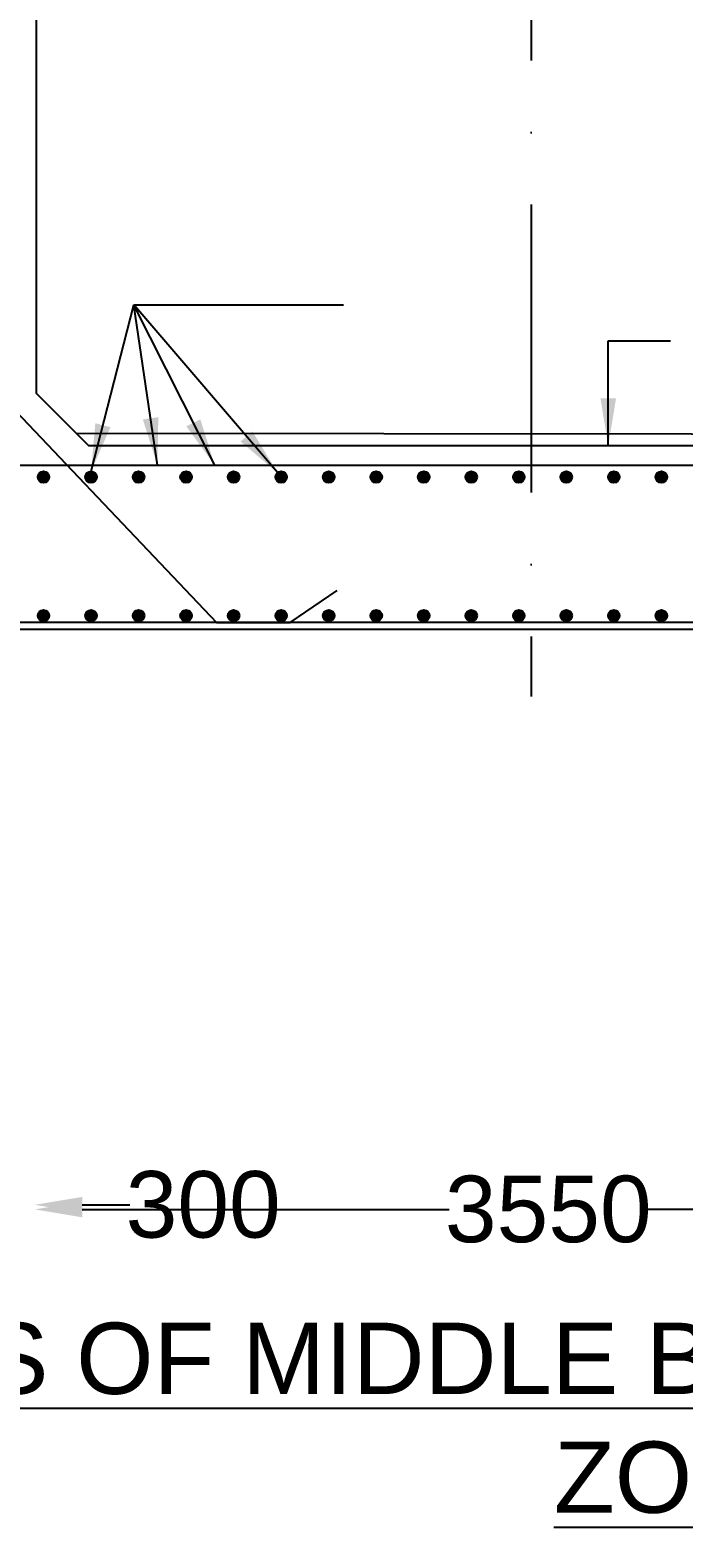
# Model space of a CAD drawing. Header units: millimetres. Extents: x 5124 to 2430164, y 2311 to 45642708.
# Drawn here: x 2340176 to 2342924, y 45629917 to 45636218 of the extents above; entities that cross this region are included whole.
import ezdxf

# ---------------------------------------------------------------- set-up
doc = ezdxf.new("R2010")
doc.units = ezdxf.units.MM
doc.header["$MEASUREMENT"] = 0
doc.linetypes.add('ACAD_ISO10W100', pattern=[18, 12, -3, 0, -3])
for name, color, linetype in [('DIMENSION', 7, 'Continuous'), ('DRAWING', 7, 'Continuous'), ('TEXT', 7, 'Continuous')]:
    doc.layers.add(name, color=color, linetype=linetype)
doc.styles.get("Standard").update_dxf_attribs({"font": 'arial.ttf', "height": 280})
doc.dimstyles.get("Standard").update_dxf_attribs({"dimtxt": 225, "dimasz": 200, "dimexe": 0.18, "dimexo": 0.0625, "dimgap": 0.09, "dimtad": 0, "dimdec": 0, "dimzin": 0, "dimdsep": 46, "dimtxsty": 'Standard', "dimcen": 0.09, "dimse1": 1, "dimse2": 1, "dimadec": 0, "dimazin": 0, "dimtfac": 1, "dimtdec": 0, "dimtofl": 0, "dimtmove": 0, "dimatfit": 3, "dimfxl": 1, "dimtolj": 1, "dimtzin": 0, "dimarcsym": 0})

# ---------------------------------------------------------------- blocks, each defined once
blk = doc.blocks.new('*D84')
at = {"layer": 'Defpoints', "color": 0, "transparency": 16777216}
for p in [(2339851.9, 45631265), (2340196.4, 45631273.6), (2340196.4, 45631265)]:
    blk.add_point(p, dxfattribs=at)
at = {"layer": 'DIMENSION', "color": 0, "lineweight": -2, "transparency": 16777216}
for p, q in [((2339651.9, 45631273.6), (2339451.9, 45631273.6)), ((2340396.4, 45631273.6), (2340596.4, 45631273.6))]:
    blk.add_line(p, q, dxfattribs=at)
at = {"layer": 'DIMENSION', "color": 0, "transparency": 16777216}
for points in [[(2339651.9, 45631307), (2339651.9, 45631240.3), (2339851.9, 45631273.6)], [(2340396.4, 45631307), (2340396.4, 45631240.3), (2340196.4, 45631273.6)]]:
    blk.add_solid(points, dxfattribs=at)
at = {"layer": 'DIMENSION', "color": 0, "transparency": 16777216, "insert": (2340905.2, 45631273.6), "char_height": 280, "attachment_point": 5}
blk.add_mtext('\\A1;300', dxfattribs=at)
blk = doc.blocks.new('*D85')
at = {"layer": 'Defpoints', "color": 0, "transparency": 16777216}
for p in [(2340196.4, 45631265), (2344517.9, 45631265), (2344517.9, 45631254.3)]:
    blk.add_point(p, dxfattribs=at)
at = {"layer": 'DIMENSION', "color": 0, "lineweight": -2, "transparency": 16777216}
for p, q in [((2340396.4, 45631254.3), (2341939.5, 45631254.3)), ((2344317.9, 45631254.3), (2342774.8, 45631254.3))]:
    blk.add_line(p, q, dxfattribs=at)
at = {"layer": 'DIMENSION', "color": 0, "transparency": 16777216}
for points in [[(2340396.4, 45631287.6), (2340396.4, 45631221), (2340196.4, 45631254.3)], [(2344317.9, 45631287.6), (2344317.9, 45631221), (2344517.9, 45631254.3)]]:
    blk.add_solid(points, dxfattribs=at)
at = {"layer": 'DIMENSION', "color": 0, "transparency": 16777216, "insert": (2342357.2, 45631254.3), "char_height": 280, "attachment_point": 5}
blk.add_mtext('\\A1;3550', dxfattribs=at)

msp = doc.modelspace()

# ---------------------------------------------------------------- hatches: boundary and pattern name
at = {"layer": 'DRAWING'}
for points in [[(2340257.4, 45634336.6, 0.973258), (2340208.9, 45634337.9), (2340208.9, 45634335.3, 0.973258)], [(2340257.5, 45634336.6, 0.973258), (2340208.9, 45634337.9), (2340208.9, 45634335.3, 0.973258)], [(2340457.4, 45634336.6, 0.973258), (2340408.9, 45634337.9), (2340408.9, 45634335.3, 0.973258)], [(2340457.5, 45634336.6, 0.973258), (2340408.9, 45634337.9), (2340408.9, 45634335.3, 0.973258)], [(2340657.4, 45634336.6, 0.973258), (2340608.9, 45634337.9), (2340608.9, 45634335.3, 0.973258)], [(2340657.5, 45634336.6, 0.973258), (2340608.9, 45634337.9), (2340608.9, 45634335.3, 0.973258)], [(2340857.4, 45634336.6, 0.973258), (2340808.9, 45634337.9), (2340808.9, 45634335.3, 0.973258)], [(2340857.5, 45634336.6, 0.973258), (2340808.9, 45634337.9), (2340808.9, 45634335.3, 0.973258)], [(2341057.4, 45634336.6, 0.973258), (2341008.9, 45634337.9), (2341008.9, 45634335.3, 0.973258)], [(2341057.5, 45634336.6, 0.973258), (2341008.9, 45634337.9), (2341008.9, 45634335.3, 0.973258)], [(2341257.4, 45634336.6, 0.973258), (2341208.9, 45634337.9), (2341208.9, 45634335.3, 0.973258)], [(2341257.5, 45634336.6, 0.973258), (2341208.9, 45634337.9), (2341208.9, 45634335.3, 0.973258)], [(2341457.4, 45634336.6, 0.973258), (2341408.9, 45634337.9), (2341408.9, 45634335.3, 0.973258)], [(2341457.5, 45634336.6, 0.973258), (2341408.9, 45634337.9), (2341408.9, 45634335.3, 0.973258)], [(2341657.4, 45634336.6, 0.973258), (2341608.9, 45634337.9), (2341608.9, 45634335.3, 0.973258)], [(2341657.5, 45634336.6, 0.973258), (2341608.9, 45634337.9), (2341608.9, 45634335.3, 0.973258)], [(2341857.4, 45634336.6, 0.973258), (2341808.9, 45634337.9), (2341808.9, 45634335.3, 0.973258)], [(2341857.5, 45634336.6, 0.973258), (2341808.9, 45634337.9), (2341808.9, 45634335.3, 0.973258)], [(2342057.4, 45634336.6, 0.973258), (2342008.9, 45634337.9), (2342008.9, 45634335.3, 0.973258)], [(2342057.5, 45634336.6, 0.973258), (2342008.9, 45634337.9), (2342008.9, 45634335.3, 0.973258)], [(2342257.4, 45634336.6, 0.973258), (2342208.9, 45634337.9), (2342208.9, 45634335.3, 0.973258)], [(2342257.5, 45634336.6, 0.973258), (2342208.9, 45634337.9), (2342208.9, 45634335.3, 0.973258)], [(2342457.4, 45634336.6, 0.973258), (2342408.9, 45634337.9), (2342408.9, 45634335.3, 0.973258)], [(2342457.5, 45634336.6, 0.973258), (2342408.9, 45634337.9), (2342408.9, 45634335.3, 0.973258)], [(2342657.4, 45634336.6, 0.973258), (2342608.9, 45634337.9), (2342608.9, 45634335.3, 0.973258)], [(2342657.5, 45634336.6, 0.973258), (2342608.9, 45634337.9), (2342608.9, 45634335.3, 0.973258)], [(2342857.4, 45634336.6, 0.973258), (2342808.9, 45634337.9), (2342808.9, 45634335.3, 0.973258)], [(2342857.5, 45634336.6, 0.973258), (2342808.9, 45634337.9), (2342808.9, 45634335.3, 0.973258)], [(2340257.4, 45633753.1, 0.973258), (2340208.9, 45633754.4), (2340208.9, 45633751.8, 0.973258)], [(2340257.5, 45633753.1, 1), (2340208.9, 45633753.1, 1)], [(2340457.4, 45633753.1, 0.973258), (2340408.9, 45633754.4), (2340408.9, 45633751.8, 0.973258)], [(2340457.5, 45633753.1, 1), (2340408.9, 45633753.1, 1)], [(2340657.4, 45633753.1, 0.973258), (2340608.9, 45633754.4), (2340608.9, 45633751.8, 0.973258)], [(2340657.5, 45633753.1, 1), (2340608.9, 45633753.1, 1)], [(2340857.4, 45633753.1, 0.973258), (2340808.9, 45633754.4), (2340808.9, 45633751.8, 0.973258)], [(2340857.5, 45633753.1, 1), (2340808.9, 45633753.1, 1)], [(2341057.4, 45633753.1, 0.973258), (2341008.9, 45633754.4), (2341008.9, 45633751.8, 0.973258)], [(2341057.5, 45633753.1, 1), (2341008.9, 45633753.1, 1)], [(2341257.4, 45633753.1, 0.973258), (2341208.9, 45633754.4), (2341208.9, 45633751.8, 0.973258)], [(2341257.5, 45633753.1, 1), (2341208.9, 45633753.1, 1)], [(2341457.4, 45633753.1, 0.973258), (2341408.9, 45633754.4), (2341408.9, 45633751.8, 0.973258)], [(2341457.5, 45633753.1, 1), (2341408.9, 45633753.1, 1)], [(2341657.4, 45633753.1, 0.973258), (2341608.9, 45633754.4), (2341608.9, 45633751.8, 0.973258)], [(2341657.5, 45633753.1, 1), (2341608.9, 45633753.1, 1)], [(2341857.4, 45633753.1, 0.973258), (2341808.9, 45633754.4), (2341808.9, 45633751.8, 0.973258)], [(2341857.5, 45633753.1, 1), (2341808.9, 45633753.1, 1)], [(2342057.4, 45633753.1, 0.973258), (2342008.9, 45633754.4), (2342008.9, 45633751.8, 0.973258)], [(2342057.5, 45633753.1, 1), (2342008.9, 45633753.1, 1)], [(2342257.4, 45633753.1, 0.973258), (2342208.9, 45633754.4), (2342208.9, 45633751.8, 0.973258)], [(2342257.5, 45633753.1, 1), (2342208.9, 45633753.1, 1)], [(2342457.4, 45633753.1, 0.973258), (2342408.9, 45633754.4), (2342408.9, 45633751.8, 0.973258)], [(2342457.5, 45633753.1, 1), (2342408.9, 45633753.1, 1)], [(2342657.4, 45633753.1, 0.973258), (2342608.9, 45633754.4), (2342608.9, 45633751.8, 0.973258)], [(2342657.5, 45633753.1, 1), (2342608.9, 45633753.1, 1)], [(2342857.4, 45633753.1, 0.973258), (2342808.9, 45633754.4), (2342808.9, 45633751.8, 0.973258)], [(2342857.5, 45633753.1, 1), (2342808.9, 45633753.1, 1)]]:
    msp.add_hatch(color=256, dxfattribs=at).paths.add_polyline_path(points)

# ---------------------------------------------------------------- linework, layer by layer
for points in [[(2330308.7, 45639963.2), (2354308.1, 45639963.2), (2354308.1, 45633695), (2330308.7, 45633695)], [(2330338.5, 45639933.4), (2354278.3, 45639933.4), (2354278.3, 45633724.8), (2330338.5, 45633724.8)], [(2340424.3, 45639256.6), (2344205.8, 45639256.6), (2344426.1, 45639036.3), (2344426.1, 45634688.1), (2344205.8, 45634467.8), (2340424.3, 45634467.8), (2340204, 45634688.1), (2340204, 45639036.3)]]:
    msp.add_lwpolyline(points, close=True, dxfattribs=at)
for points in [[(2339945, 45634981.7), (2339878.1, 45634863), (2340961.2, 45633724.8), (2341270.7, 45633724.8), (2341469, 45633859.2)], [(2340370.9, 45634521.2), (2344255, 45634517.1)], [(2330338.5, 45634385.9), (2354278.3, 45634385.9)]]:
    msp.add_lwpolyline(points, dxfattribs=at)
for centre in [(2340233.1, 45634336.6), (2340233.2, 45634336.6), (2340433.1, 45634336.6), (2340433.2, 45634336.6), (2340633.1, 45634336.6), (2340633.2, 45634336.6), (2340833.1, 45634336.6), (2340833.2, 45634336.6), (2341033.1, 45634336.6), (2341033.2, 45634336.6), (2341233.1, 45634336.6), (2341233.2, 45634336.6), (2341433.1, 45634336.6), (2341433.2, 45634336.6), (2341633.1, 45634336.6), (2341633.2, 45634336.6), (2341833.1, 45634336.6), (2341833.2, 45634336.6), (2342033.1, 45634336.6), (2342033.2, 45634336.6), (2342233.1, 45634336.6), (2342233.2, 45634336.6), (2342433.1, 45634336.6), (2342433.2, 45634336.6), (2342633.1, 45634336.6), (2342633.2, 45634336.6), (2342833.1, 45634336.6), (2342833.2, 45634336.6), (2340233.1, 45633753.1), (2340233.2, 45633753.1), (2340433.1, 45633753.1), (2340433.2, 45633753.1), (2340633.1, 45633753.1), (2340633.2, 45633753.1), (2340833.1, 45633753.1), (2340833.2, 45633753.1), (2341033.1, 45633753.1), (2341033.2, 45633753.1), (2341233.1, 45633753.1), (2341233.2, 45633753.1), (2341433.1, 45633753.1), (2341433.2, 45633753.1), (2341633.1, 45633753.1), (2341633.2, 45633753.1), (2341833.1, 45633753.1), (2341833.2, 45633753.1), (2342033.1, 45633753.1), (2342033.2, 45633753.1), (2342233.1, 45633753.1), (2342233.2, 45633753.1), (2342433.1, 45633753.1), (2342433.2, 45633753.1), (2342633.1, 45633753.1), (2342633.2, 45633753.1), (2342833.1, 45633753.1), (2342833.2, 45633753.1)]:
    msp.add_circle(centre, 24.3, dxfattribs=at)
at = {"layer": 'TEXT', "linetype": 'ACAD_ISO10W100', "ltscale": 101}
msp.add_lwpolyline([(2342285.5, 45640938.1), (2342285.5, 45633413.5)], dxfattribs=at)

# ---------------------------------------------------------------- texts
at = {"layer": 'TEXT', "insert": (2334411.8, 45630777.6), "char_height": 300, "width": 17389.799, "attachment_point": 1}
msp.add_mtext('\\pi324.06;{\\LREINFORCEMENT DETAILS OF MIDDLE BOX UNDER INSPECTION PATH SIDE WALL \\P\\pi7969.1;ZONE-1}', dxfattribs=at)

# ---------------------------------------------------------------- dimensions: what is measured, and where the dimension line sits
at = {"layer": 'DIMENSION'}
for base, p1, p2, text, picture, middle in [((2340196.4, 45631273.6), (2339851.9, 45631265), (2340196.4, 45631265), '300', '*D84', (2340905.2, 45631273.6)), ((2344517.9, 45631254.3), (2340196.4, 45631265), (2344517.9, 45631265), '3550', '*D85', (2342357.2, 45631254.3))]:
    dim = msp.add_linear_dim(base=base, p1=p1, p2=p2, text=text, dimstyle='Standard', override={"dimfxl": 2000}, dxfattribs=at)
    dim.commit()
    dim.dimension.update_dxf_attribs({"geometry": picture, "text_midpoint": middle})

# ---------------------------------------------------------------- leaders
at = {"layer": 'DRAWING'}
for points in [[(2340433.2, 45634360.9), (2340613.3, 45635061.3), (2341495.5, 45635061.3)], [(2340712.8, 45634385.9), (2340613.3, 45635061.3), (2340895.9, 45635061.3)], [(2340953.8, 45634385.9), (2340613.3, 45635061.3)], [(2341217.3, 45634355.1), (2340613.3, 45635061.3)], [(2342609.6, 45634467.8), (2342609.6, 45634910.2), (2342871.2, 45634910.2)]]:
    msp.add_leader(points, dimstyle='Standard', override={"dimgap": 0.09, "dimtad": 0, "dimfxl": 2000}, dxfattribs=at)

doc.saveas('drawing.dxf')
